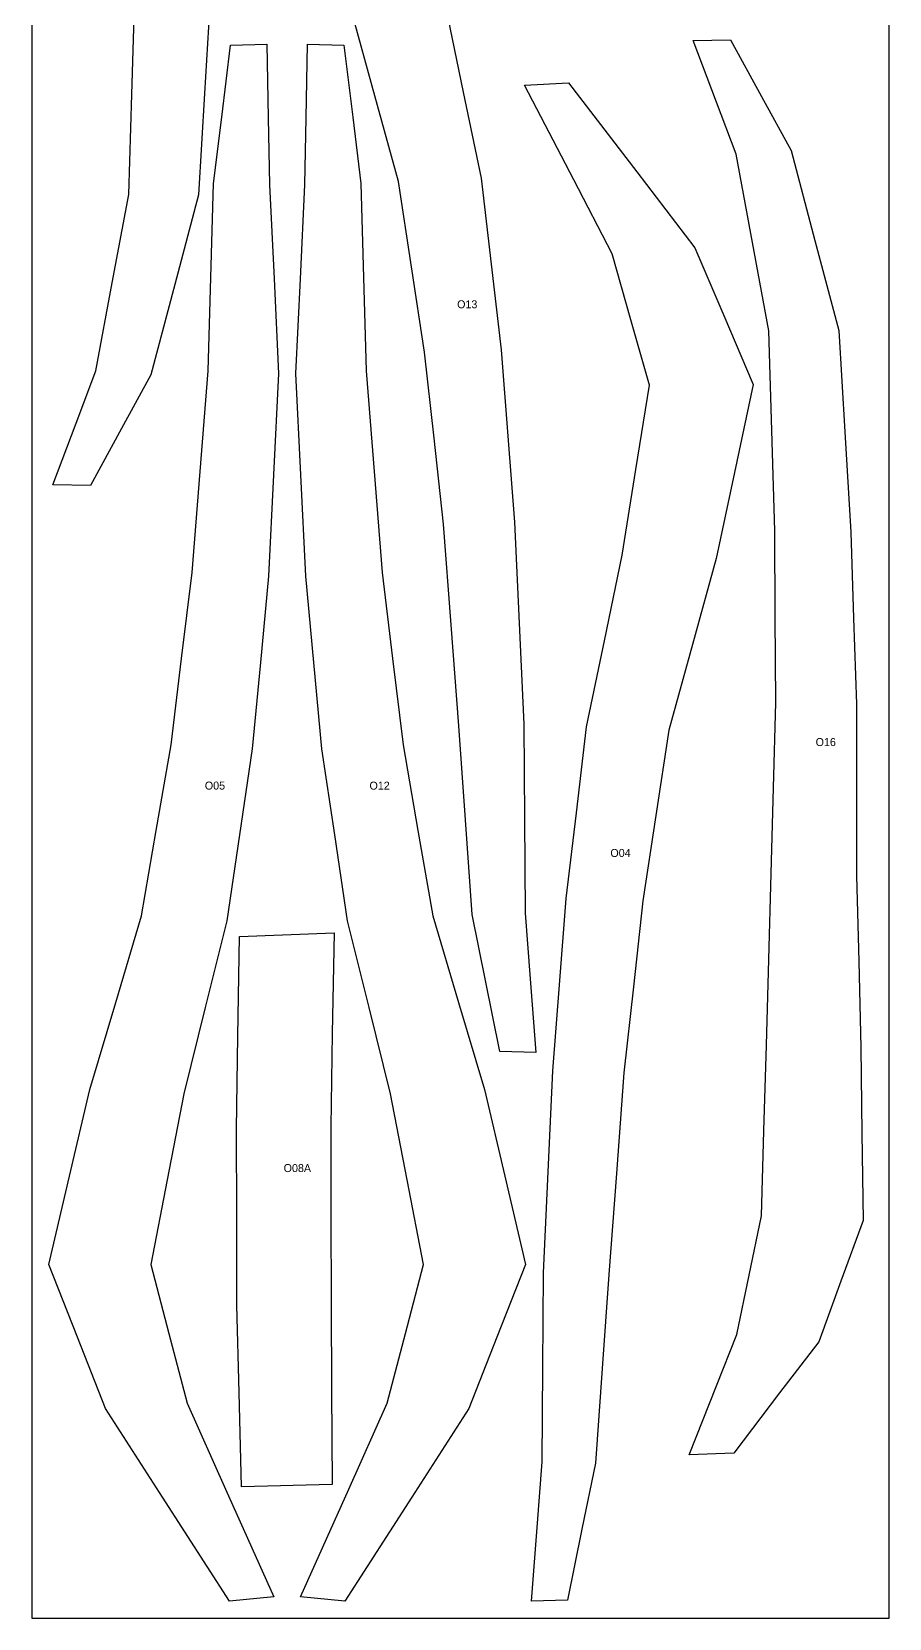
# Model space of a CAD drawing. Header units: millimetres. Extents: x 0 to 1500, y 0 to 7923.
# Drawn here: x 0 to 1500, y 0 to 2776 of the extents above; entities that cross this region are included whole.
import ezdxf

# ---------------------------------------------------------------- set-up
doc = ezdxf.new("R2010")
doc.units = ezdxf.units.MM
for name, color, linetype in [('O01', 7, 'Continuous'), ('O04', 7, 'Continuous'), ('O05', 7, 'Continuous'), ('O08A', 7, 'Continuous'), ('O12', 7, 'Continuous'), ('O13', 7, 'Continuous'), ('O16', 7, 'Continuous')]:
    doc.layers.add(name, color=color, linetype=linetype)

msp = doc.modelspace()

# ---------------------------------------------------------------- linework, layer by layer
msp.add_lwpolyline([(0, 0), (1500, 0), (1500, 7923.5), (0, 7923.5)], close=True)
at = {"layer": 'O01'}
msp.add_lwpolyline([(312.8, 2843.5), (302.3, 2667.7), (291.7, 2490.8), (250.1, 2333.4), (208.4, 2175.8), (156.9, 2081.4), (102.6, 1982), (37, 1983.1), (77.8, 2091.2), (112.2, 2182.3), (140.9, 2336.7), (169.6, 2491.2), (174.8, 2665.8), (180.1, 2841.3)], dxfattribs=at)
at = {"layer": 'O04'}
msp.add_lwpolyline([(862, 2682.3), (939.2, 2686.4), (1058.2, 2530.8), (1159.8, 2397.8), (1210.6, 2279.2), (1262.2, 2158.4), (1229.3, 2004.6), (1197.2, 1854.2), (1155.8, 1703.6), (1114.7, 1554.1), (1091.9, 1404.8), (1069, 1255.1), (1052.4, 1104.7), (1035.9, 954.3), (1022.6, 778), (1009.2, 601.5), (997.6, 436.9), (985.9, 271.5), (962.4, 156), (937.3, 31.9), (874.3, 30), (884.2, 158.7), (892.9, 273.7), (894.1, 438.6), (895.4, 604.2), (903.5, 780.9), (911.7, 957.6), (923.4, 1108.4), (935.1, 1259.2), (952.7, 1409.4), (970.3, 1559.8), (1001.6, 1710.4), (1032.6, 1860.2), (1056.7, 2009.9), (1080.5, 2157.3), (1048, 2271.7), (1015.2, 2387.5), (948, 2516.8), (862, 2682.3)], close=True, dxfattribs=at)
at = {"layer": 'O05'}
msp.add_lwpolyline([(423.6, 37.3), (345.8, 30), (228.7, 212), (129, 366.8), (80, 491.8), (30, 619.1), (66.2, 773.8), (101.6, 925.2), (146.9, 1077.5), (191.8, 1228.9), (217.9, 1378.5), (244, 1528.5), (262.2, 1679.1), (280.5, 1829.9), (294.6, 2006.3), (308.7, 2182.7), (313.5, 2346), (318.2, 2510.1), (332.3, 2626.5), (347.5, 2752.5), (411.3, 2754.2), (413.8, 2625.1), (416, 2508.2), (423.8, 2343.5), (431.7, 2178), (422.8, 2000.6), (413.9, 1823.6), (399.9, 1672.5), (385.8, 1521.3), (363.5, 1370.9), (341.2, 1220.2), (303.5, 1068.5), (266.1, 917.5), (236.9, 767.2), (208.3, 619.2), (239.8, 498.5), (271.9, 376.1), (339.2, 225.6), (423.6, 37.3)], close=True, dxfattribs=at)
at = {"layer": 'O08A'}
msp.add_lwpolyline([(363.6, 1192.8), (528.9, 1199.2), (525.7, 1023), (522.9, 859.7), (523.3, 705.8), (523.7, 551.8), (524.6, 398.8), (525.6, 234.1), (366.8, 230), (362.8, 394.8), (359, 547.8), (358.5, 701.7), (358, 855.7), (360.7, 1018.6), (363.6, 1192.8)], close=True, dxfattribs=at)
at = {"layer": 'O12'}
msp.add_lwpolyline([(547.9, 30), (470.2, 37.3), (554.5, 225.6), (621.9, 376.1), (653.9, 498.5), (685.5, 619.2), (656.8, 767.2), (627.6, 917.5), (590.2, 1068.4), (552.4, 1220.2), (530, 1370.8), (507.7, 1521.2), (493.7, 1672.4), (479.7, 1823.6), (470.9, 2000.6), (462, 2178), (469.9, 2343.4), (477.7, 2508.1), (479.9, 2625), (482.4, 2754.2), (546.2, 2752.5), (561.4, 2626.4), (575.5, 2510.1), (580.2, 2345.9), (585, 2182.6), (599, 2006.2), (613.1, 1829.8), (631.3, 1679.1), (649.5, 1528.4), (675.6, 1378.5), (701.7, 1228.9), (746.7, 1077.5), (792.1, 925.2), (827.5, 773.8), (863.8, 619.1), (813.8, 491.8), (764.7, 366.8), (665, 212), (547.9, 30)], close=True, dxfattribs=at)
at = {"layer": 'O13'}
msp.add_lwpolyline([(723.6, 2820.2), (754.7, 2670.4), (786, 2519.8), (803.6, 2369.4), (821.2, 2219.2), (832.9, 2068.4), (844.5, 1917.6), (852.7, 1740.9), (860.9, 1564.2), (862.1, 1398.6), (863.3, 1233.7), (872, 1118.7), (881.9, 990), (818.9, 991.9), (793.8, 1116), (770.3, 1231.5), (758.6, 1396.9), (747, 1561.5), (733.7, 1738), (720.4, 1914.3), (703.8, 2064.7), (687.3, 2215.1), (664.4, 2364.8), (641.6, 2514.1), (600.4, 2663.7), (559, 2814.2)], dxfattribs=at)
at = {"layer": 'O16'}
msp.add_lwpolyline([(1227.9, 288.9), (1150, 286), (1197.9, 406.7), (1233.5, 496.4), (1254.9, 600.3), (1276.4, 704.1), (1280.8, 853), (1285.1, 1002.9), (1289.3, 1152.8), (1293.4, 1302.8), (1297.5, 1452.7), (1301.6, 1602.5), (1300.7, 1752.5), (1299.9, 1902.5), (1294.7, 2078), (1289.5, 2252.6), (1260.8, 2407.1), (1232.2, 2561.5), (1197.8, 2652.6), (1157, 2760.7), (1222.5, 2761.8), (1276.8, 2662.3), (1328.4, 2568), (1370, 2410.4), (1411.6, 2253), (1422.1, 2076.1), (1432.6, 1900.3), (1437.7, 1749.9), (1442.9, 1599.4), (1442.8, 1449.1), (1442.8, 1299.2), (1446.5, 1149), (1450.2, 998.7), (1452.1, 848.5), (1454.1, 696.1), (1415.3, 589.8), (1376.6, 483.9), (1308.2, 394.3), (1227.9, 288.9)], close=True, dxfattribs=at)

# ---------------------------------------------------------------- texts
for s, p in [('O13', (744.1, 2292)), ('O16', (1371.2, 1526.1)), ('O05', (302.8, 1449.9)), ('O12', (590.8, 1449.8)), ('O04', (1012.2, 1332)), ('O08A', (440.7, 780.7))]:
    msp.add_text(s, height=14).set_placement(p)

doc.saveas('drawing.dxf')
